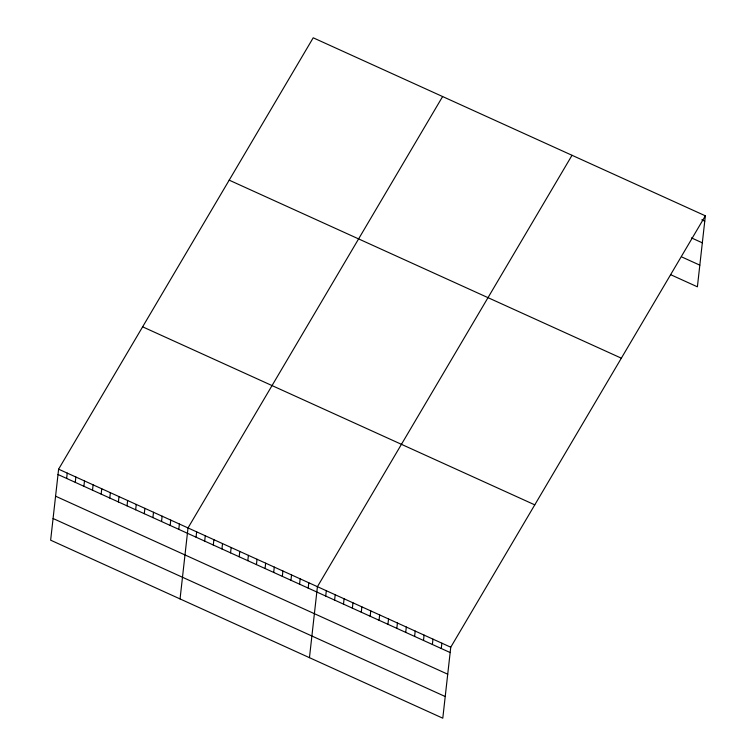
<?xml version="1.0" encoding="UTF-8"?>
<svg xmlns="http://www.w3.org/2000/svg" width="756" height="756" viewBox="0 0 756 756"><rect width="100%" height="100%" fill="white"/><g stroke="black" fill="none" stroke-linecap="round" stroke-linejoin="round"><path stroke-width="1.13" d="M58.609 469.183L50.643 540.181L442.789 718.2L450.756 647.212L705.357 215.819L313.211 37.8L58.609 469.183L450.756 647.212M66.641 478.444L67.237 473.105M75.269 482.356L75.865 477.017M83.888 486.269L84.492 480.939M92.516 490.19L93.12 484.851M101.143 494.103L101.748 488.773M109.771 498.024L110.376 492.685M118.399 501.937L119.004 496.597M127.027 505.858L127.622 500.519M135.655 509.771L136.25 504.432M144.283 513.693L144.878 508.353M152.91 517.605L153.506 512.266M161.538 521.517L162.134 516.187M170.166 525.439L170.761 520.1M178.794 529.351L179.389 524.021M180.051 598.922L188.017 527.934L442.619 96.551M196.05 537.185L196.645 531.846M204.678 541.107L205.273 535.768M213.296 545.019L213.901 539.68M221.924 548.941L222.529 543.602M230.552 552.853L231.156 547.514M239.179 556.766L239.784 551.436M247.807 560.687L248.412 555.348M256.435 564.6L257.031 559.27M265.063 568.521L265.658 563.182M273.691 572.434L274.286 567.095M282.319 576.355L282.914 571.016M290.947 580.268L291.542 574.929M299.574 584.19L300.17 578.85M308.202 588.102L308.798 582.763M309.459 657.673L317.425 586.684L572.027 155.292M325.713 596.049L326.318 590.72M334.606 600.084L335.201 594.755M343.489 604.12L344.093 598.79M352.381 608.155L352.976 602.825M361.274 612.19L361.869 606.86M370.156 616.225L370.761 610.895M379.049 620.27L379.644 614.93M387.932 624.305L388.537 618.966M396.824 628.34L397.42 623.001M405.717 632.375L406.312 627.036M414.6 636.41L415.205 631.071M423.492 640.445L424.088 635.106M432.375 644.481L432.98 639.141M441.268 648.516L441.863 643.176M705.357 215.819L697.391 286.817L670.723 274.712M701.795 219.816L704.753 221.158M691.457 237.894L702.324 242.827M682.044 257.078L699.82 265.148M229.191 180.155L621.337 358.183M142.629 326.828L534.775 504.857M58.014 474.522L450.16 652.551M55.575 496.191L447.722 674.21M53.081 518.512L445.218 696.531"/></g></svg>
